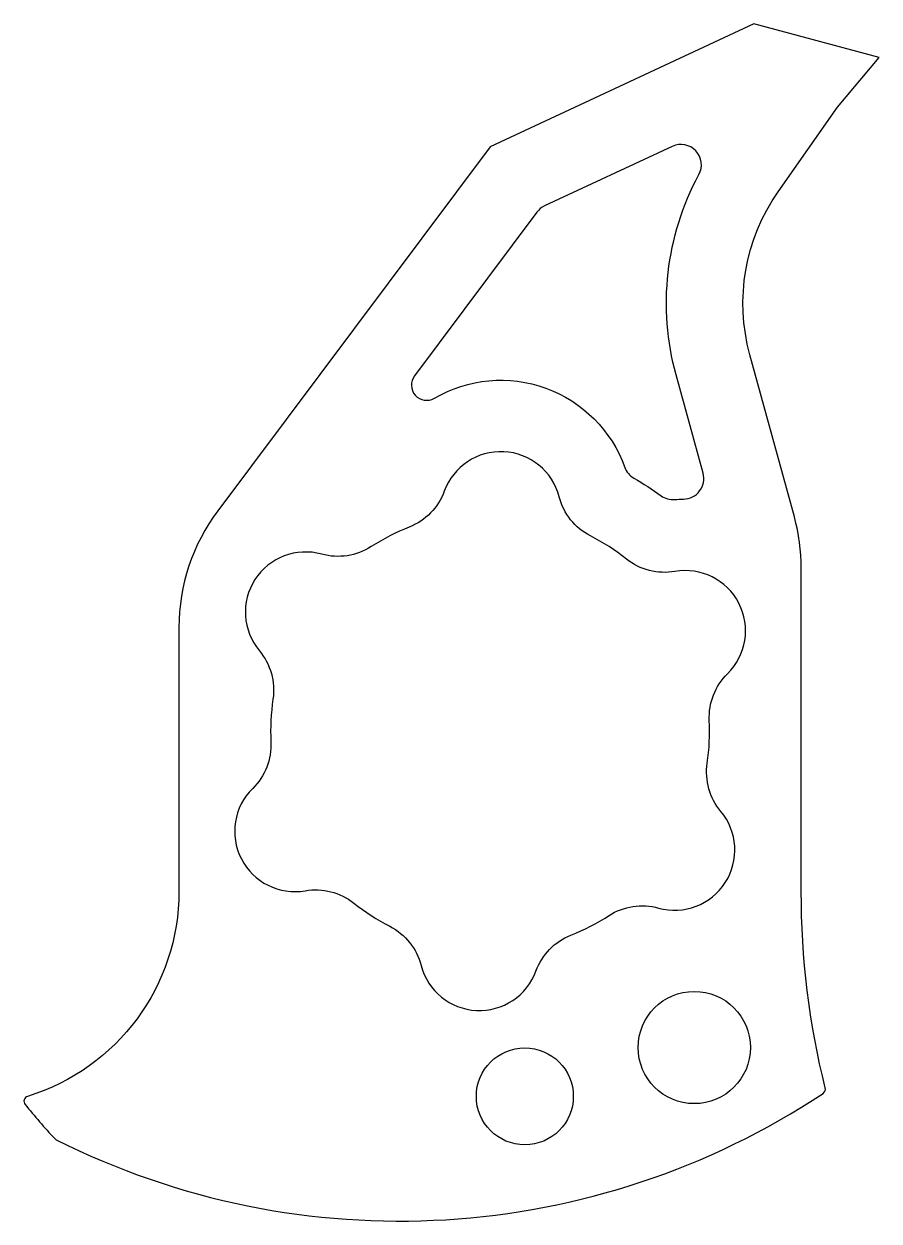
# Model space of a CAD drawing. Header units: inches. Extents: x 2.2 to 5.5, y 0.07 to 4.69.
import ezdxf

# ---------------------------------------------------------------- set-up
doc = ezdxf.new("R2010")
doc.units = ezdxf.units.IN
doc.layers.get('0').update_dxf_attribs({"linetype": 'CONTINUOUS'})

msp = doc.modelspace()

# ---------------------------------------------------------------- linework, layer by layer
for points in [[(5.2842, 0.5628, 0.316942), (5.2925, 0.584, -0.060802), (5.2, 1.3415), (5.2, 2.588, 0.066982), (5.1733, 2.7862), (5.0019, 3.4118, -0.223198), (5.1108, 4.0402), (5.3393, 4.3666), (5.5, 4.5581), (5.017, 4.6875), (4, 4.2132), (2.9495, 2.8094, 0.162002), (2.8, 2.3601), (2.8, 1.3415, -0.329361), (2.2161, 0.5512, 0.529912), (2.2065, 0.5201, 0.018971), (2.3208, 0.3883, 0.088511), (2.3263, 0.3841, 0.269054)], [(3.7081, 3.3304, 0.817741), (3.7852, 3.244, -0.469025), (4.5193, 2.9773, 0.179068), (4.5545, 2.9355, -0.027817), (4.6593, 2.8679, 0.179068), (4.7119, 2.8531, -0.016888), (4.7462, 2.8547, 0.490849), (4.8211, 2.9543), (4.7171, 3.3337, -0.192901), (4.8052, 4.1063, 0.722184), (4.7026, 4.2151), (4.2099, 3.9853, 0.123634), (4.1801, 3.9611)], [(4.6495, 1.2776, 0.735565), (4.8898, 1.6504, -0.213809), (4.8374, 1.8363, 0.048915), (4.8454, 2.0014, -0.213809), (4.9157, 2.1813, 0.735565), (4.713, 2.5758, -0.213809), (4.5258, 2.6234, 0.048915), (4.3869, 2.7129, -0.213809), (4.2662, 2.8637, 0.735565), (3.8232, 2.8854, -0.213809), (3.6884, 2.747, 0.048915), (3.5415, 2.6715, -0.213809), (3.3505, 2.6424, 0.735565), (3.1102, 2.2696, -0.213809), (3.1626, 2.0837, 0.048915), (3.1546, 1.9186, -0.213809), (3.0843, 1.7387, 0.735565), (3.287, 1.3442, -0.213809), (3.4742, 1.2966, 0.048915), (3.6131, 1.2071, -0.213809), (3.7338, 1.0563, 0.735565), (4.1768, 1.0346, -0.213809), (4.3116, 1.173, 0.048915), (4.4585, 1.2485, -0.213809)]]:
    msp.add_lwpolyline(points, format="xyb", close=True)
for centre, radius in [((4.7874, 0.7395), 0.2165), ((4.1339, 0.5512), 0.187)]:
    msp.add_circle(centre, radius)

doc.saveas('drawing.dxf')
